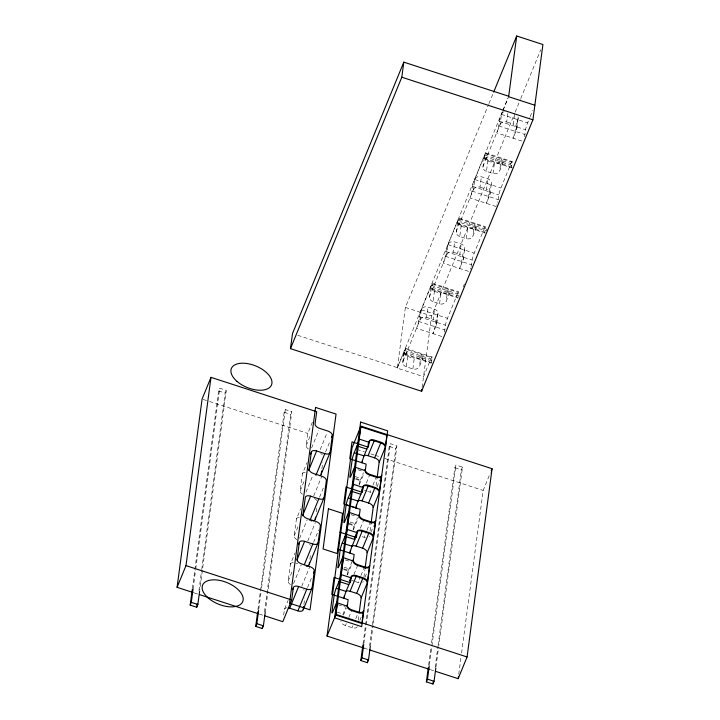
<?xml version="1.0" encoding="UTF-8"?>
<svg xmlns="http://www.w3.org/2000/svg" width="720" height="720" viewBox="0 0 720 720"><rect width="100%" height="100%" fill="white"/><g stroke="black" fill="none" stroke-linecap="round" stroke-linejoin="round"><path stroke-width="0.54" stroke-dasharray="3.6 2.7" d="M192.393 588.447L194.742 570.699M194.895 569.583L218.619 390.942L219.726 388.224L226.287 390.357L199.764 590.085M193.059 589.068L195.561 570.204M195.714 569.088L219.726 388.224M198.945 590.58L201.6 570.609M201.744 569.502L225.171 393.066L226.287 390.357M257.949 609.759L284.175 412.245L285.291 409.536L291.843 411.66L268.119 590.31M258.768 609.264L260.973 592.623M261.567 588.177L285.291 409.536M264.501 611.892L290.736 414.378L291.843 411.66M265.176 612.504L267.975 591.417M283.68 615.015L284.418 609.453L288.126 600.399M290.493 584.586A5.202 2.781 22.3 0 1 288.171 581.211L290.421 564.273L295.083 552.897M296.928 539.667A5.202 2.781 22.3 0 1 294.165 536.031L296.415 519.084L300.663 508.752M302.49 494.226A5.202 2.781 22.3 0 1 300.168 490.851L302.418 473.904L307.08 462.537M308.493 449.046A5.202 2.781 22.3 0 1 306.171 445.671L307.791 433.431L312.462 422.055M303.903 604.368L304.749 598.014M309.897 559.188L310.608 553.896M316.179 511.884L316.881 506.592M321.903 468.828L322.74 462.474M347.121 574.929L347.76 570.096A5.202 0.612 -72 0 0 349.056 568.845L351.837 562.059L344.952 559.818M353.115 529.74L353.763 524.916A5.202 0.612 -72 0 0 355.05 523.665L357.444 517.851M359.118 484.56L359.757 479.736A5.202 0.612 -72 0 0 361.053 478.485L363.438 472.671M358.2 620.199L358.92 614.817M363.915 577.17L364.914 569.637M370.062 530.91L371.061 523.386M376.056 485.73L376.92 479.277M397.314 368.145L404.55 350.505A5.202 0.612 -72 0 1 405.837 349.254L432.063 357.777A5.202 0.612 -72 0 0 430.767 359.028L423.531 376.668L397.314 368.145L405.369 307.431L488.547 104.634M363.042 643.914L389.277 446.409L390.384 443.691L396.945 445.824L373.221 624.474M363.861 643.419L366.219 625.671M366.372 624.555L390.384 443.691M402.795 362.736L404.163 352.386M406.305 366.795A5.202 4.356 7.6 0 1 403.056 361.125L404.433 350.775A5.202 4.356 7.6 0 0 407.682 356.445L406.305 366.795L412.866 368.928A5.202 4.356 7.6 0 0 419.454 366.453L422.901 358.038A5.202 0.612 -72 0 1 421.605 359.289L422.235 354.582A5.202 0.612 -72 0 0 420.939 355.833L419.454 366.453M431.415 362.718A5.202 0.612 -72 0 1 431.442 362.484L405.216 353.961L405.837 349.254M369.603 646.047L372.249 626.076M372.402 624.969L395.829 448.533L396.945 445.824M370.269 646.659L373.068 625.581M441.774 336.492L416.529 328.284A5.202 0.612 -72 0 0 418.572 321.39L419.202 316.683A5.202 0.612 -72 0 1 421.245 309.789L431.262 285.354A5.202 0.612 -72 0 1 432.558 284.112L458.784 292.635L458.154 297.342L431.937 288.819L432.558 284.112M412.866 368.928L414.234 358.578A5.202 4.356 7.6 0 0 420.822 356.103M403.056 361.125L419.985 319.869L421.353 309.519A5.202 4.356 7.6 0 1 427.941 307.044L434.502 309.177A5.202 4.356 7.6 0 1 437.742 314.847L436.374 325.197L432.918 333.612A5.202 0.612 -72 0 0 434.961 326.718L435.591 322.011A5.202 0.612 -72 0 1 437.634 315.117L437.742 314.847M419.985 319.869A5.202 4.356 7.6 0 1 426.564 317.394L427.941 307.044M429.507 297.594L431.154 285.633A5.202 4.356 7.6 0 0 434.403 291.303L433.026 301.653L439.578 303.786A5.202 4.356 7.6 0 0 446.166 301.311L449.622 292.896A5.202 0.612 -72 0 1 448.326 294.147L448.947 289.44A5.202 0.612 -72 0 0 447.651 290.682L446.166 301.311M422.118 387.369L431.595 315.954L514.764 113.166M436.374 325.197A5.202 4.356 7.6 0 0 433.125 319.527L434.502 309.177M468.486 271.341L443.25 263.142A5.202 0.612 -72 0 0 445.293 256.248L445.914 251.541A5.202 0.612 -72 0 1 447.966 244.647L457.983 220.212A5.202 0.612 -72 0 1 459.279 218.97L485.496 227.493L484.875 232.2A5.202 0.612 -72 0 0 485.1 233.001M431.442 362.484L432.063 357.777M436.644 323.586L438.012 313.236M439.578 303.786L440.955 293.427A5.202 4.356 7.6 0 0 447.543 290.961M433.026 301.653A5.202 4.356 7.6 0 1 429.777 295.983L446.697 254.727L448.074 244.368A5.202 4.356 7.6 0 1 454.662 241.902L461.214 244.026A5.202 4.356 7.6 0 1 464.463 249.696L464.355 249.966A5.202 0.612 -72 0 0 462.303 256.869L461.682 261.576A5.202 0.612 -72 0 1 459.639 268.47L463.086 260.055L464.733 248.085M446.697 254.727A5.202 4.356 7.6 0 1 453.285 252.252L454.662 241.902M456.228 232.452L457.866 220.482A5.202 4.356 7.6 0 0 461.115 226.152L459.738 236.511L466.299 238.644A5.202 4.356 7.6 0 0 472.887 236.169L476.334 227.754A5.202 0.612 -72 0 1 475.038 228.996L475.668 224.289A5.202 0.612 -72 0 0 474.372 225.54L472.887 236.169M484.875 232.2L458.649 223.677L459.279 218.97M444.321 332.118A5.202 0.612 -72 0 0 444.798 329.913L445.419 325.206A5.202 0.612 -72 0 1 447.471 318.312L457.488 293.877A5.202 0.612 -72 0 1 458.784 292.635M463.086 260.055A5.202 4.356 7.6 0 0 459.837 254.385L461.214 244.026M496.188 206.523L469.962 198A5.202 0.612 -72 0 0 472.014 191.097L472.635 186.39A5.202 0.612 -72 0 1 474.678 179.496L484.695 155.07A5.202 0.612 -72 0 1 485.991 153.819L512.217 162.342L511.596 167.049A5.202 0.612 -72 0 0 512.163 167.355M466.299 238.644L467.676 228.285A5.202 4.356 7.6 0 0 474.264 225.81M459.738 236.511A5.202 4.356 7.6 0 1 456.498 230.841L473.418 189.585L474.795 179.226A5.202 4.356 7.6 0 1 481.374 176.751L487.935 178.884A5.202 4.356 7.6 0 1 491.184 184.554L491.067 184.824A5.202 0.612 -72 0 0 489.024 191.718L488.403 196.425A5.202 0.612 -72 0 1 486.351 203.319L489.807 194.904L491.454 182.943M473.418 189.585A5.202 4.356 7.6 0 1 480.006 187.11L481.374 176.751M482.94 167.31L484.587 155.34A5.202 4.356 7.6 0 0 487.836 161.01L486.459 171.369L493.02 173.493A5.202 4.356 7.6 0 0 499.599 171.018L503.055 162.612A5.202 0.612 -72 0 1 501.759 163.854L502.38 159.147A5.202 0.612 -72 0 0 501.093 160.398L499.599 171.018M511.596 167.049L485.37 158.526L485.991 153.819M471.159 266.517A5.202 0.612 -72 0 0 471.519 264.771L472.14 260.064A5.202 0.612 -72 0 1 474.183 253.17L484.209 228.735A5.202 0.612 -72 0 1 485.496 227.493M489.807 194.904A5.202 4.356 7.6 0 0 486.558 189.243L487.935 178.884M521.919 141.057L496.683 132.849A5.202 0.612 -72 0 0 498.726 125.955L499.356 121.248A5.202 0.612 -72 0 1 501.399 114.354L508.635 96.714M493.02 173.493L494.388 163.143A5.202 4.356 7.6 0 0 500.976 160.668M486.459 171.369A5.202 4.356 7.6 0 1 483.21 165.699L500.13 124.434L501.507 114.084A5.202 4.356 7.6 0 1 504.126 111.672M428.607 665.226L430.965 647.469M431.55 643.032L454.833 467.712L455.949 465.003L462.501 467.127L438.777 645.777M429.426 664.731L455.949 465.003M500.13 124.434A5.202 4.356 7.6 0 1 506.718 121.968L508.095 111.609M435.159 667.359L437.958 646.272M438.102 645.165L461.385 469.845L462.501 467.127M435.978 666.864L438.633 646.884M498.195 199.89A5.202 0.612 -72 0 0 498.231 199.62L498.861 194.913A5.202 0.612 -72 0 1 500.904 188.019L510.921 163.593A5.202 0.612 -72 0 1 512.217 162.342M518.013 116.919A5.202 4.356 7.6 0 1 517.896 119.412L517.788 119.682A5.202 0.612 -72 0 0 515.745 126.576L515.115 131.283A5.202 0.612 -72 0 1 513.072 138.177L516.528 129.762A5.202 4.356 7.6 0 0 513.279 124.092L514.647 113.742M516.528 129.762L517.896 119.412M516.789 128.151L518.166 117.801M524.475 136.692A5.202 0.612 -72 0 0 524.952 134.478L525.573 129.771A5.202 0.612 -72 0 1 527.625 122.877L529.749 117.693M458.757 674.226L460.971 657.522M461.565 653.067L483.165 490.428L490.374 472.851M306.171 445.671L310.41 435.33M311.562 448.02L318.771 430.443M300.168 490.851L304.407 480.51M320.175 449.649L326.961 433.107M305.982 492.174L312.768 475.623M325.566 452.007L330.228 440.631M294.165 536.031L298.836 524.655M313.749 495.864L321.813 476.217M299.556 538.389L307.188 519.768M319.572 497.187L323.811 486.846M288.171 581.211L292.41 570.87M307.755 541.044L315.387 522.432M488.97 103.599L493.236 93.195M293.562 583.569L301.194 564.957M313.569 542.367L318.654 529.956M301.752 586.233L309.816 566.586M502.407 111.573L397.377 367.677L297.774 335.304M502.83 110.547L507.861 98.289M307.566 587.547L312.237 576.171M359.388 484.569L363.879 473.625M515.196 112.122L520.317 99.639M520.74 98.604L540.783 49.725M366.381 483.021L369.648 475.065M353.394 529.749L359.109 515.817M368.208 491.508L370.08 492.12L371.304 489.132M372.942 485.154L376.209 477.189M377.01 486.918L379.962 479.7M360.387 528.201L363.645 520.245M530.172 116.649L532.728 110.421M463.212 286.929L464.463 283.878M487.008 228.915L486.171 230.949L459.945 222.426A5.202 0.612 -72 0 1 458.649 223.677M347.391 574.938L351.882 563.985M362.205 536.688L364.086 537.3L366.534 531.333M366.939 530.334L370.206 522.369M370.908 532.341L373.581 525.816M353.979 574.38L357.651 565.425M342.756 614.718A5.202 0.612 -72 0 0 343.053 614.025L345.438 608.211M343.431 615.141L346.293 608.175M355.275 581.571L358.083 582.48L360.531 576.513M360.936 575.514L364.203 567.549M365.004 577.278L367.2 571.923M357.318 626.688A5.202 2.781 22.3 0 1 352.08 627.66L345.528 625.536L346.347 623.538M348.795 617.571L351.648 610.605M352.08 627.66L352.899 625.671M355.752 618.705L358.209 612.738M359.82 620.469L361.971 615.24M501.399 114.354L527.625 122.877M506.718 121.968L513.279 124.092M499.356 121.248L525.573 129.771M498.726 125.955L524.952 134.478M486.018 153.072L512.235 161.595M484.695 155.07L510.921 163.593M511.902 165.483L486.666 157.284A5.202 0.612 -72 0 1 485.37 158.526M485.352 159.282L511.569 167.805M487.836 161.01L494.388 163.143M474.678 179.496L500.904 188.019M480.006 187.11L486.558 189.243M472.635 186.39L498.861 194.913M472.014 191.097L498.231 199.62M459.297 218.214L485.523 226.737M457.983 220.212L484.209 228.735M458.631 224.424L484.857 232.947M461.115 226.152L467.676 228.285M447.966 244.647L474.183 253.17M453.285 252.252L459.837 254.385M445.914 251.541L472.14 260.064M445.293 256.248L471.519 264.771M432.576 283.356L458.802 291.879M431.262 285.354L457.488 293.877M459.45 296.091L433.233 287.568A5.202 0.612 -72 0 1 431.937 288.819M431.91 289.566L458.136 298.098M434.403 291.303L440.955 293.427M421.245 309.789L447.471 318.312M405.369 307.431L431.595 315.954M426.564 317.394L433.125 319.527M419.202 316.683L445.419 325.206M418.572 321.39L444.798 329.913M405.864 348.498L432.081 357.021M404.55 350.505L430.767 359.028M431.748 360.918L406.512 352.71A5.202 0.612 -72 0 1 405.216 353.961M405.198 354.717L431.415 363.24M407.682 356.445L414.234 358.578M218.619 390.942L225.171 393.066M284.175 412.245L290.736 414.378M389.277 446.409L395.829 448.533M454.833 467.712L461.385 469.845M203.148 399.42L208.485 401.157M209.556 401.499L307.791 433.431M356.958 449.415L364.446 451.845M370.863 453.933L374.076 454.977M375.147 455.319L379.422 456.714M384.768 458.451L483.165 490.428M357.939 469.782L362.853 471.375M355.158 476.568L361.053 478.485M355.824 478.449L359.757 479.736M355.644 479.151L359.739 480.483M364.464 490.293L367.272 491.211M350.955 514.638L355.869 516.24M350.136 522.063L355.05 523.665M348.84 523.314L353.763 524.916M348.822 524.07L353.736 525.663M344.133 567.243L349.056 568.845M343.827 568.818L347.76 570.096M343.638 569.511L347.742 570.843M351.522 580.347L354.339 581.265M295.713 563.04L297.756 563.706M337.968 604.683L345.834 607.239M337.158 612.108L343.053 614.025M194.166 592.884L198.441 594.27M259.299 614.052L263.574 615.438M364.05 648.099L368.325 649.485M430.353 669.645L433.566 670.689M497.754 201.834A5.202 0.612 -72 0 1 497.628 202.311M496.827 204.822A5.202 0.612 -72 0 1 496.665 205.29M470.763 267.957A5.202 0.612 -72 0 1 470.448 268.974M302.418 473.904A5.202 2.781 22.3 0 1 305.874 472.293M296.415 519.084A5.202 2.781 22.3 0 1 299.871 517.473M290.421 564.273A5.202 2.781 22.3 0 1 293.409 562.626M284.418 609.453A5.202 2.781 22.3 0 1 286.956 607.806M320.688 453.537A5.202 2.781 22.3 0 1 322.272 454.716M314.244 498.483A5.202 2.781 22.3 0 1 316.854 500.553M309.537 544.455A5.202 2.781 22.3 0 1 310.581 545.4M303.534 589.635A5.202 2.781 22.3 0 1 304.272 590.256M345.528 625.536A5.202 2.781 22.3 0 1 340.983 621.108M363.321 581.499A5.202 2.781 22.3 0 1 362.655 582.372M358.983 582.723A5.202 2.781 22.3 0 1 358.083 582.48M369.324 536.319A5.202 2.781 22.3 0 1 369.081 536.787M365.445 537.633A5.202 2.781 22.3 0 1 364.086 537.3M370.98 492.363A5.202 2.781 22.3 0 1 370.08 492.12M375.372 490.896A5.202 2.781 22.3 0 1 375.318 491.139M360.162 488.034A5.202 2.781 22.3 0 1 359.847 487.701"/><path stroke-width="1.08" d="M193.095 592.533L177.084 587.331L202.077 399.078L210.987 377.361L316.701 411.714L315.072 423.954A5.202 2.781 22.3 0 0 319.617 428.373L327.807 431.037A5.202 2.781 22.3 0 1 332.352 435.465L330.102 452.403L321.201 474.12A5.202 2.781 22.3 0 1 319.491 475.65M177.084 587.331L185.985 565.614L210.987 377.361M199.62 591.192L197.847 604.512L196.731 607.221L190.179 605.097L192.24 589.563M190.179 605.097L191.295 602.379L193.059 589.068M196.731 607.221L197.172 603.9M493.659 92.16L516.699 36L542.916 44.523L532.917 119.826L421.596 391.257L290.475 348.642L292.482 333.585L403.803 62.145L508.698 96.237M265.176 612.504L263.403 625.815L262.296 628.533L255.735 626.4L257.652 611.973M255.735 626.4L256.851 623.691L258.615 610.371M262.296 628.533L262.584 626.31M264.645 615.789L282.798 621.684L291.699 599.967L293.328 587.736A5.202 2.781 22.3 0 1 298.62 586.512L306.81 589.176A5.202 2.781 22.3 0 0 312.102 587.943L314.352 571.005A5.202 2.781 22.3 0 0 309.816 566.586L301.617 563.922A5.202 2.781 22.3 0 1 297.072 559.494L299.322 542.556A5.202 2.781 22.3 0 1 304.614 541.332L312.813 543.996A5.202 2.781 22.3 0 0 318.105 542.763L320.355 525.825A5.202 2.781 22.3 0 0 315.81 521.406L307.62 518.742A5.202 2.781 22.3 0 1 303.075 514.314L305.325 497.376A5.202 2.781 22.3 0 1 310.617 496.152L318.807 498.807A5.202 2.781 22.3 0 0 324.099 497.583L326.349 480.645A5.202 2.781 22.3 0 0 321.813 476.217L313.614 473.553A5.202 2.781 22.3 0 1 309.078 469.134L311.328 452.196A5.202 2.781 22.3 0 1 316.62 450.963L324.81 453.627A5.202 2.781 22.3 0 0 330.102 452.403M288.342 607.896A5.202 2.781 22.3 0 1 289.71 608.22L297.909 610.884A5.202 2.781 22.3 0 0 303.201 609.66L303.624 606.483M306.207 566.127A5.202 2.781 22.3 0 0 309.195 564.48L309.483 562.365M313.092 520.902A5.202 2.781 22.3 0 0 315.198 519.3L315.477 517.185M321.201 474.12L321.615 470.943M364.05 648.099L327.042 636.066L352.044 447.813L360.675 426.78L386.892 435.303L385.299 447.354L379.17 462.276L377.055 478.197M290.475 348.642L401.805 77.211L403.803 62.145M371.061 523.386L373.176 507.465L379.296 492.534L381.492 475.965A5.202 2.781 22.3 0 1 376.209 477.189L369.648 475.065A5.202 2.781 22.3 0 1 365.103 470.637L355.302 467.253L353.052 484.2A5.202 0.612 -72 0 1 351 491.094L348.219 497.88A5.202 0.612 -72 0 0 346.176 504.774L343.926 521.712A5.202 0.612 -72 0 0 345.222 520.47L348.003 513.684A5.202 0.612 -72 0 1 349.299 512.433L359.109 515.817A5.202 2.781 22.3 0 0 363.645 520.245L370.206 522.369A5.202 2.781 22.3 0 0 375.498 521.145L373.293 537.714L367.173 552.645L365.058 568.566M335.673 615.033L337.302 602.793L347.112 606.177A5.202 2.781 22.3 0 0 351.648 610.605L358.209 612.738A5.202 2.781 22.3 0 0 363.501 611.505L361.899 623.556L335.673 615.033L327.042 636.066M337.302 602.793A5.202 0.612 -72 0 0 336.006 604.044L333.225 610.83A5.202 0.612 -72 0 1 331.929 612.081L334.179 595.134A5.202 0.612 -72 0 1 336.222 588.24L339.003 581.454A5.202 0.612 -72 0 0 341.046 574.56L343.296 557.613L353.106 560.997A5.202 2.781 22.3 0 0 357.651 565.425L364.203 567.549A5.202 2.781 22.3 0 0 369.495 566.325L367.299 582.894L361.17 597.825L359.199 612.666M343.296 557.613A5.202 0.612 -72 0 0 342 558.864L339.219 565.65A5.202 0.612 -72 0 1 337.923 566.901L340.173 549.954A5.202 0.612 -72 0 1 342.216 543.06L345.006 536.274A5.202 0.612 -72 0 0 347.049 529.38L349.299 512.433M355.302 467.253A5.202 0.612 -72 0 0 354.006 468.504L351.216 475.29A5.202 0.612 -72 0 1 349.929 476.532L352.179 459.594A5.202 0.612 -72 0 1 354.222 452.7L357.003 445.914A5.202 0.612 -72 0 0 359.046 439.02L360.675 426.78M344.385 595.503L344.007 598.329A5.202 0.612 -72 0 1 346.059 591.435L348.84 584.649A5.202 0.612 -72 0 0 350.883 577.755L350.91 577.566A5.202 2.781 22.3 0 1 356.202 576.342L362.754 578.475A5.202 2.781 22.3 0 1 367.299 582.894M350.388 550.323L350.01 553.149A5.202 0.612 -72 0 1 352.053 546.255L354.834 539.469A5.202 0.612 -72 0 0 356.886 532.575L356.904 532.386A5.202 2.781 22.3 0 1 362.196 531.162L368.757 533.295A5.202 2.781 22.3 0 1 373.293 537.714M346.176 504.774L356.013 507.969L356.382 505.143M362.259 460.908L362.007 462.789A5.202 0.612 -72 0 1 364.05 455.895L366.84 449.109A5.202 0.612 -72 0 0 368.883 442.215L368.91 442.026A5.202 2.781 22.3 0 1 374.202 440.802L380.754 442.926A5.202 2.781 22.3 0 1 385.299 447.354M356.013 507.969A5.202 0.612 -72 0 1 358.056 501.075L360.837 494.289A5.202 0.612 -72 0 0 362.88 487.395L362.907 487.206A5.202 2.781 22.3 0 1 368.199 485.982L374.751 488.106A5.202 2.781 22.3 0 1 379.296 492.534M370.269 646.659L368.505 659.979L367.389 662.688L360.837 660.564L362.898 645.03M360.837 660.564L361.944 657.846L363.717 644.535M367.389 662.688L367.83 659.367M421.596 391.257L421.848 389.376M435.834 667.971L434.061 681.282L432.945 684L426.393 681.867L428.31 667.44M426.393 681.867L427.509 679.158L429.273 665.838M516.699 36L508.635 96.714L534.861 105.237M432.945 684L433.242 681.777M435.708 671.382L458.163 678.681L458.46 676.458M467.073 656.973L492.066 468.72L360.954 426.105L335.952 614.358L467.073 656.973L458.163 678.681M310.473 454.257L311.328 452.196M308.556 470.61L316.62 450.963M315.909 475.344L324.81 453.627M331.506 437.526L332.352 435.465M302.562 515.79L310.617 496.152M298.476 544.626L299.322 542.556M309.906 520.524L318.807 498.807M296.982 559.944L304.614 541.332M315.198 519.3L324.099 497.583M292.473 589.806L293.328 587.736M304.326 564.669L312.813 543.996M289.71 608.22L298.62 586.512M309.195 564.48L318.105 542.763M297.909 610.884L306.81 589.176M313.506 573.075L314.352 571.005M368.091 444.015L368.91 442.026M303.201 609.66L312.102 587.943M364.122 455.535A5.202 2.781 22.3 0 1 368.073 455.724L374.202 440.802M379.17 462.276A5.202 2.781 22.3 0 0 374.634 457.857L380.754 442.926M361.683 490.194L362.907 487.206M386.892 435.303L387.171 434.628M357.507 501.012A5.202 2.781 22.3 0 1 362.079 500.904L368.199 485.982M373.176 507.465A5.202 2.781 22.3 0 0 368.631 503.037L374.751 488.106M354.456 538.353L356.904 532.386M380.682 477.954L381.492 475.965M351.792 546.03A5.202 2.781 22.3 0 1 356.076 546.093L362.196 531.162M367.173 552.645A5.202 2.781 22.3 0 0 362.628 548.217L368.757 533.295M349.686 580.554L350.91 577.566M374.679 523.134L375.498 521.145M346.122 591.075A5.202 2.781 22.3 0 1 350.073 591.273L356.202 576.342M361.17 597.825A5.202 2.781 22.3 0 0 356.634 593.397L362.754 578.475M362.682 613.494L363.501 611.505M361.899 623.556L362.178 622.881M491.22 470.781L492.066 468.72M401.805 77.211L532.917 119.826M359.046 439.02L368.883 442.215M357.003 445.914L366.84 449.109M368.073 455.724L374.634 457.857M354.222 452.7L364.05 455.895M353.052 484.2L362.88 487.395M351 491.094L360.837 494.289M362.079 500.904L368.631 503.037M348.219 497.88L358.056 501.075M347.049 529.38L356.886 532.575M340.02 532.215L356.409 537.543L357.183 531.711A5.202 2.781 22.3 0 1 362.475 530.478L369.036 532.611A5.202 2.781 22.3 0 1 373.572 537.03M345.006 536.274L354.834 539.469M356.076 546.093L362.628 548.217M342.216 543.06L352.053 546.255M337.77 549.162L354.159 554.49L353.385 560.322A5.202 2.781 22.3 0 0 357.93 564.741L364.482 566.874A5.202 2.781 22.3 0 0 369.774 565.65M341.046 574.56L350.883 577.755M339.003 581.454L348.84 584.649M350.073 591.273L356.634 593.397M336.222 588.24L346.059 591.435M185.985 565.614L291.699 599.967M199.503 594.612L258.237 613.701M369.396 649.836L429.291 669.303M191.295 602.379L197.847 604.512M256.851 623.691L263.403 625.815M361.944 657.846L368.505 659.979M427.509 679.158L434.061 681.282M311.742 520.92A5.202 2.781 22.3 0 1 311.274 520.857M364.689 469.926A5.202 0.612 -72 0 1 365.13 470.448M358.686 515.115A5.202 0.612 -72 0 1 359.136 515.628M352.422 560.763A5.202 0.612 -72 0 1 353.133 560.808M346.689 605.475A5.202 0.612 -72 0 1 347.13 605.997M363.78 610.83A5.202 2.781 22.3 0 1 358.488 612.054L351.927 609.921A5.202 2.781 22.3 0 1 347.382 605.502L348.165 599.67L331.767 594.342L334.017 577.395L350.415 582.723L351.189 576.891A5.202 2.781 22.3 0 1 356.481 575.658L363.033 577.791A5.202 2.781 22.3 0 1 367.578 582.219M375.777 520.47A5.202 2.781 22.3 0 1 370.485 521.694L363.924 519.561A5.202 2.781 22.3 0 1 359.388 515.142L360.162 509.301L343.773 503.982L346.023 487.035L362.412 492.363L363.186 486.522A5.202 2.781 22.3 0 1 368.478 485.298L375.03 487.431A5.202 2.781 22.3 0 1 379.575 491.85M381.771 475.29A5.202 2.781 22.3 0 1 376.479 476.514L369.927 474.381A5.202 2.781 22.3 0 1 365.382 469.962L366.156 464.121L349.767 458.793L352.017 441.855L368.406 447.183L369.189 441.342A5.202 2.781 22.3 0 1 374.481 440.118L381.033 442.251A5.202 2.781 22.3 0 1 385.578 446.67M315.558 407.421L289.557 603.207L310.05 609.858L336.051 414.081L315.558 407.421M328.428 508.779L323.1 548.964L337.221 553.554L342.558 513.369L328.428 508.779M360.63 422.073L334.629 617.85L361.674 626.643L387.675 430.857L360.63 422.073M236.943 381.339A21.69 11.592 22.3 0 0 271.296 385.398A21.69 11.592 22.3 0 0 246.06 363.402A21.69 11.592 22.3 0 0 236.943 381.339M208.179 597.978A21.69 11.592 22.3 0 0 242.523 602.037A21.69 11.592 22.3 0 0 217.296 580.032A21.69 11.592 22.3 0 0 208.179 597.978"/></g></svg>
